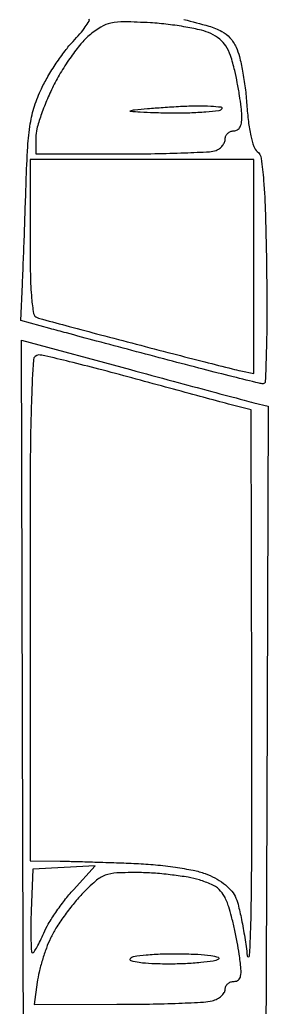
# Model space of a CAD drawing. Header units: millimetres. Extents: x -35961 to -35580, y 154458 to 154764.
# Drawn here: x -35922.428 to -35921.885, y 154648.77 to 154650.929 of the extents above; entities that cross this region are included whole.
import ezdxf

# ---------------------------------------------------------------- set-up
doc = ezdxf.new("R2010")
doc.units = ezdxf.units.MM
doc.header["$MEASUREMENT"] = 0
doc.layers.get('0').update_dxf_attribs({"color": 253})

msp = doc.modelspace()

# ---------------------------------------------------------------- linework, layer by layer
at = {"color": 0, "elevation": 0}
for points in [[(-35922.0692, 154650.9297, -0.00985), (-35922.0148, 154650.9154, -0.052318), (-35921.9863, 154650.9039, -0.091027), (-35921.9686, 154650.8899, -0.069417), (-35921.955, 154650.8692, -0.050286), (-35921.9478, 154650.8492, -0.014634), (-35921.9409, 154650.8171, -0.014549), (-35921.9351, 154650.7802, -0.015083), (-35921.9316, 154650.7436, 0.014608), (-35921.9281, 154650.7066, 0.023844), (-35921.9228, 154650.6756, 0.025169), (-35921.9162, 154650.6519, 0.145166), (-35921.9089, 154650.6414, -0.191309), (-35921.9, 154650.6258, -0.0153), (-35921.8948, 154650.578, -0.012974), (-35921.8909, 154650.5042, -0.003056), (-35921.8883, 154650.3807, -0.003998), (-35921.8876, 154650.2827, -0.00754), (-35921.8889, 154650.2037, -0.00244), (-35921.8912, 154650.1381, -0.402578), (-35921.896, 154650.1335, -0.060152), (-35921.9045, 154650.1346, -0.000659), (-35921.9616, 154650.1487, -0.002053), (-35922.0274, 154650.1654, -0.001334), (-35922.1033, 154650.1852, -0.000394), (-35922.183, 154650.2062, -0.00043), (-35922.2603, 154650.2268, -0.000402), (-35922.3264, 154650.2445, -0.002134), (-35922.3626, 154650.2544), (-35922.426, 154650.272), (-35922.4225, 154650.3504, 0.001674), (-35922.4209, 154650.3903, 0.000569), (-35922.4187, 154650.4482, 0.000566), (-35922.4165, 154650.5122, 0.000652), (-35922.4145, 154650.5733, -0.007296), (-35922.411, 154650.6516, -0.025491), (-35922.4054, 154650.7018, -0.036846), (-35922.3961, 154650.7406, -0.03422), (-35922.381, 154650.7786, -0.021667), (-35922.3669, 154650.805, -0.014343), (-35922.3486, 154650.834, -0.014447), (-35922.3292, 154650.8613, -0.027055), (-35922.3117, 154650.882, 0.012609), (-35922.2967, 154650.8987, 0.02064), (-35922.285, 154650.9137, 0.015806), (-35922.2766, 154650.9261, 0.349617), (-35922.2771, 154650.9302, -0.553588)], [(-35922.4184, 154648.036), (-35922.4216, 154649.1323), (-35922.4248, 154650.2287), (-35922.1861, 154650.1643, 0.000264), (-35922.0924, 154650.1391, 0.000366), (-35922.0083, 154650.1165, 0.000226), (-35921.9375, 154650.0977, 0.004592), (-35921.916, 154650.0921), (-35921.8846, 154650.0844), (-35921.8879, 154649.2107), (-35921.8912, 154648.3369)]]:
    msp.add_lwpolyline(points, format="xyb", dxfattribs=at)
for points in [[(-35922.3934, 154650.6718), (-35922.3934, 154650.6361), (-35922.206, 154650.6361, 0.003782), (-35922.1327, 154650.6366, 0.00541), (-35922.0678, 154650.6383, 0.003066), (-35922.0131, 154650.6407, 0.079511), (-35921.9987, 154650.6437, 0.070559), (-35921.9911, 154650.6479, 0.063449), (-35921.9847, 154650.6542, 0.066819), (-35921.9803, 154650.6616, 0.100912), (-35921.9788, 154650.6688, -0.106859), (-35921.9774, 154650.6755, -0.099462), (-35921.9733, 154650.6812, -0.095925), (-35921.9672, 154650.685, -0.091732), (-35921.96, 154650.6863, 0.143097), (-35921.9519, 154650.6887, 0.133336), (-35921.9462, 154650.695, 0.08957), (-35921.9429, 154650.7058, 0.037422), (-35921.9423, 154650.7209, 0.02351), (-35921.9438, 154650.7384, 0.007953), (-35921.9475, 154650.7637, 0.00789), (-35921.9524, 154650.7916, 0.008981), (-35921.9581, 154650.8181, 0.021844), (-35921.9672, 154650.8509, 0.064638), (-35921.9773, 154650.8719, 0.082891), (-35921.9907, 154650.8867, 0.054671), (-35922.0103, 154650.8989, 0.053174), (-35922.0309, 154650.9062, 0.014712), (-35922.0647, 154650.9133, 0.014683), (-35922.1036, 154650.919, 0.014886), (-35922.1426, 154650.9225, 0.008989), (-35922.1999, 154650.9248, 0.056733), (-35922.229, 154650.9221, 0.087247), (-35922.251, 154650.9133, 0.036743), (-35922.2769, 154650.8946, 0.045972), (-35922.2948, 154650.8765, 0.01784), (-35922.3162, 154650.8485, 0.017484), (-35922.3374, 154650.8162, 0.020713), (-35922.355, 154650.7843, 0.016631), (-35922.3697, 154650.7523, 0.017), (-35922.3821, 154650.7196, 0.017015), (-35922.391, 154650.6905, 0.065305)], [(-35922.1861, 154650.7303, -0.057743), (-35922.1773, 154650.7323, -0.003057), (-35922.1488, 154650.735, -0.004776), (-35922.1147, 154650.7376, -0.003456), (-35922.0766, 154650.74, -0.009951), (-35922.0399, 154650.7413, -0.018484), (-35922.0101, 154650.7406, -0.016245), (-35921.9882, 154650.7386, -0.546534), (-35921.9863, 154650.7347, -0.226709), (-35921.9928, 154650.7305, -0.009373), (-35922.0212, 154650.7275, -0.014681), (-35922.0559, 154650.7254, -0.009722), (-35922.0958, 154650.725, -0.004046), (-35922.1344, 154650.7257, -0.008216), (-35922.1648, 154650.727, -0.008341), (-35922.1859, 154650.7286, -0.808095)], [(-35922.406, 154650.4535, 0.004681), (-35922.4052, 154650.3717, 0.017635), (-35922.4025, 154650.3205, 0.020918), (-35922.3981, 154650.2872, 0.271997), (-35922.3903, 154650.278, 0.018166), (-35922.3786, 154650.2744, 0.000382), (-35922.3201, 154650.2588, 0.000886), (-35922.2517, 154650.2406, 0.000597), (-35922.1736, 154650.2201, 0.000636), (-35922.0945, 154650.1995, 0.000871), (-35922.0233, 154650.1812, 0.00056), (-35921.9634, 154650.1661, 0.010287), (-35921.9443, 154650.1616), (-35921.916, 154650.1557), (-35921.916, 154650.3896), (-35921.916, 154650.6235), (-35922.161, 154650.6235), (-35922.406, 154650.6235)], [(-35922.406, 154649.6436), (-35922.406, 154649.0908), (-35922.34, 154649.0898, -0.002803), (-35922.3077, 154649.0891, -0.001148), (-35922.2639, 154649.0879, -0.001136), (-35922.2169, 154649.0864, -0.001455), (-35922.1736, 154649.0847, -0.01387), (-35922.1314, 154649.0818, -0.012378), (-35922.0878, 154649.0765, -0.012521), (-35922.0489, 154649.0698, -0.037181), (-35922.0228, 154649.0626, -0.036628), (-35922.0016, 154649.0532, -0.038085), (-35921.9823, 154649.0409, -0.041114), (-35921.9669, 154649.0272, -0.076871), (-35921.9573, 154649.0135, -0.052953), (-35921.9507, 154648.9954, -0.010879), (-35921.9432, 154648.9623, -0.011334), (-35921.9361, 154648.9231, -0.010444), (-35921.9306, 154648.8827, 0.913855), (-35921.9257, 154648.8828, 0.011938), (-35921.9223, 154648.9633, 0.004135), (-35921.9206, 154649.1381, 0.000981), (-35921.9207, 154649.4295), (-35921.9223, 154650.0761), (-35921.96, 154650.086, -0.001463), (-35921.9838, 154650.0923, -0.000144), (-35922.041, 154650.1077, -0.000182), (-35922.1092, 154650.1262, -0.000144), (-35922.1829, 154650.1461, 0.002396), (-35922.2553, 154650.1654, 0.003482), (-35922.3193, 154650.1816, 0.001768), (-35922.3738, 154650.1948, 0.058619), (-35922.3871, 154650.1964, 0.394748), (-35922.3985, 154650.1857, 0.008191), (-35922.4027, 154650.1013, 0.007638), (-35922.4054, 154649.9594, 0.0009)], [(-35922.4034, 154648.9808, 0.006849), (-35922.4043, 154648.9459, 0.011432), (-35922.404, 154648.9165, 0.005156), (-35922.403, 154648.8922, 0.398704), (-35922.4004, 154648.8897, 0.253554), (-35922.397, 154648.8916, 0.014051), (-35922.3905, 154648.9022, 0.018926), (-35922.3833, 154648.916, 0.01246), (-35922.376, 154648.9323, -0.036241), (-35922.3659, 154648.9523, -0.01509), (-35922.3495, 154648.9778, -0.014837), (-35922.3303, 154649.0041, -0.018586), (-35922.3109, 154649.0273), (-35922.2635, 154649.0796), (-35922.3316, 154649.0758), (-35922.3997, 154649.0719)], [(-35922.3902, 154648.8251), (-35922.3967, 154648.7767), (-35922.216, 154648.7768, 0.003862), (-35922.1448, 154648.7774, 0.005165), (-35922.0801, 154648.7792, 0.00366), (-35922.0261, 154648.7816, 0.052583), (-35922.0071, 154648.7846, 0.053959), (-35921.9963, 154648.7888, 0.061522), (-35921.9871, 154648.795, 0.070954), (-35921.9809, 154648.8023, 0.141996), (-35921.9788, 154648.8095, -0.112095), (-35921.9773, 154648.8162, -0.100139), (-35921.9731, 154648.8218, -0.09441), (-35921.9667, 154648.8256, -0.087354), (-35921.9592, 154648.8269, 0.166524), (-35921.9499, 154648.8301, 0.184464), (-35921.945, 154648.8382, 0.070719), (-35921.9443, 154648.8544, 0.010815), (-35921.9483, 154648.8866, 0.010537), (-35921.9526, 154648.9126, 0.007545), (-35921.9585, 154648.9415, 0.007623), (-35921.965, 154648.9689, 0.016199), (-35921.971, 154648.9899, 0.041283), (-35921.9806, 154649.0128, 0.088672), (-35921.9922, 154649.0279, 0.081395), (-35922.009, 154649.0388, 0.03069), (-35922.0354, 154649.0486, 0.030055), (-35922.0602, 154649.0545, 0.012407), (-35922.0945, 154649.0595, 0.012223), (-35922.1316, 154649.0632, 0.015387), (-35922.1661, 154649.0647, 0.013195), (-35922.2163, 154649.0639, 0.079551), (-35922.2418, 154649.0588, 0.092371), (-35922.2626, 154649.0462, 0.020907), (-35922.2925, 154649.0173, 0.020533), (-35922.3118, 154648.9953, 0.014496), (-35922.3316, 154648.9692, 0.014662), (-35922.3492, 154648.943, 0.029665), (-35922.3611, 154648.9213, 0.022809), (-35922.3702, 154648.8995, 0.014419), (-35922.379, 154648.8734, 0.014477), (-35922.3861, 154648.8471, 0.025739)], [(-35922.1864, 154648.8768, -0.221308), (-35922.1792, 154648.8815, -0.012043), (-35922.1515, 154648.8849, -0.016886), (-35922.1172, 154648.8871, -0.011366), (-35922.0781, 154648.8874, -0.008859), (-35922.0387, 154648.8861, -0.022601), (-35922.0102, 154648.8834, -0.042746), (-35921.9943, 154648.8797, -0.635541), (-35921.9938, 154648.8754, -0.105963), (-35922.0049, 154648.8713, -0.011261), (-35922.0324, 154648.868, -0.013491), (-35922.0657, 154648.8656, -0.010452), (-35922.1021, 154648.8648, -0.010254), (-35922.1396, 154648.8655, -0.025516), (-35922.1669, 154648.868, -0.034499), (-35922.1844, 154648.8717, -0.497153)]]:
    msp.add_lwpolyline(points, format="xyb", close=True, dxfattribs=at)

doc.saveas('drawing.dxf')
